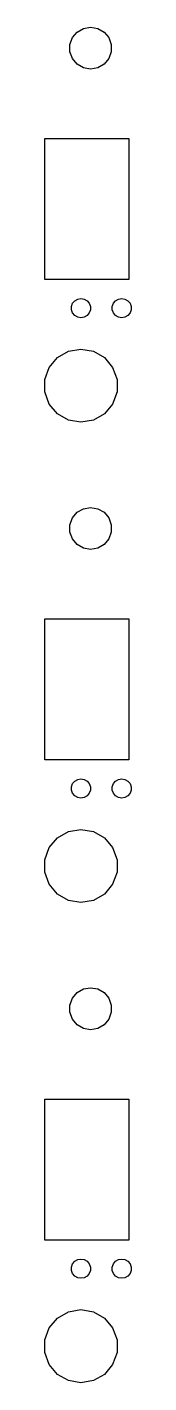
# Model space of a CAD drawing. Extents: x 6 to 20, y 6 to 231.
import ezdxf

# ---------------------------------------------------------------- set-up
doc = ezdxf.new("R2010")
doc.units = 0
doc.layers.get('0').update_dxf_attribs({"linetype": 'CONTINUOUS'})

msp = doc.modelspace()

# ---------------------------------------------------------------- linework, layer by layer
at = {"color": 7}
for points in [[(13.422436, 231.490262), (14.625464, 231.277354), (15.668811, 230.675843), (16.45481, 229.740498), (16.871838, 228.592249), (16.871838, 227.38767), (16.45481, 226.239421), (15.668811, 225.304592), (14.625464, 224.702562), (13.422436, 224.490173), (12.218892, 224.702562), (11.176062, 225.304592), (10.389547, 226.239421), (9.972518, 227.38767), (9.972518, 228.592249), (10.389547, 229.740498), (11.176062, 230.675843), (12.218892, 231.277354), (13.422436, 231.490262)], [(5.791378, 212.935321), (8.124756, 212.935321), (10.457924, 212.935321), (12.791187, 212.935321), (15.124475, 212.935321), (17.457893, 212.935321), (19.79104, 212.935321), (19.79104, 210.32422), (19.79104, 207.71297), (19.79104, 205.101768), (19.79104, 202.490423), (19.79104, 199.879576), (19.79104, 197.268493), (19.79104, 194.657241), (19.79104, 192.045978), (19.79104, 189.434948), (17.457662, 189.434948), (15.124494, 189.434948), (12.79123, 189.434948), (10.457943, 189.434948), (8.124525, 189.434948), (5.791378, 189.434948), (5.791378, 192.046049), (5.791378, 194.657299), (5.791378, 197.268501), (5.791378, 199.879846), (5.791378, 202.490693), (5.791378, 205.101776), (5.791378, 207.713028), (5.791378, 210.324291)], [(11.815816, 186.285271), (12.365653, 186.1876), (12.84211, 185.912682), (13.201261, 185.485319), (13.391947, 184.960285), (13.391947, 184.409931), (13.201261, 183.884899), (12.84211, 183.457536), (12.365653, 183.182616), (11.815816, 183.084948), (11.265979, 183.182616), (10.789522, 183.457536), (10.429854, 183.884899), (10.239685, 184.409931), (10.239685, 184.960285), (10.429854, 185.485319), (10.789522, 185.912682), (11.265979, 186.1876), (11.815816, 186.285271)], [(18.608683, 186.285271), (19.15852, 186.1876), (19.634977, 185.912682), (19.994128, 185.485319), (20.184814, 184.960285), (20.184814, 184.409931), (19.994128, 183.884899), (19.634977, 183.457536), (19.15852, 183.182616), (18.608683, 183.084948), (18.058846, 183.182616), (17.582389, 183.457536), (17.223238, 183.884899), (17.032552, 184.409931), (17.032552, 184.960285), (17.223238, 185.485319), (17.582389, 185.912682), (18.058846, 186.1876), (18.608683, 186.285271)], [(11.815816, 177.863562), (13.912329, 177.492524), (15.730306, 176.444009), (17.100765, 174.814136), (17.827852, 172.812706), (17.827852, 170.714126), (17.100765, 168.712699), (15.730306, 167.082823), (13.912329, 166.033793), (11.815816, 165.663273), (9.718787, 166.033793), (7.90081, 167.082823), (6.530351, 168.712699), (5.80378, 170.714126), (5.80378, 172.812706), (6.530351, 174.814136), (7.90081, 176.444009), (9.718787, 177.492524), (11.815816, 177.863562)], [(14.625464, 151.277589), (15.668811, 150.675556), (16.45481, 149.74073), (16.871838, 148.59248), (16.871838, 147.387901), (16.45481, 146.239652), (15.668811, 145.304308), (14.625464, 144.702796), (13.422436, 144.489888), (12.218892, 144.702796), (11.176062, 145.304308), (10.389547, 146.239652), (9.972518, 147.387901), (9.972518, 148.59248), (10.389547, 149.74073), (11.176062, 150.675556), (12.218892, 151.277589), (13.422436, 151.489978), (13.422436, 151.489978)], [(5.791378, 132.935037), (8.124756, 132.935037), (10.457924, 132.935037), (12.791187, 132.935037), (15.124475, 132.935037), (17.457893, 132.935037), (19.79104, 132.935037), (19.79104, 130.323991), (19.79104, 127.712799), (19.79104, 125.101656), (19.79104, 122.490369), (19.79104, 119.87958), (19.79104, 117.268552), (19.79104, 114.657356), (19.79104, 112.046151), (19.79104, 109.435179), (17.457662, 109.435179), (15.124494, 109.435179), (12.79123, 109.435179), (10.457943, 109.435179), (8.124525, 109.435179), (5.791378, 109.435179), (5.791378, 112.046225), (5.791378, 114.657416), (5.791378, 117.26856), (5.791378, 119.879847), (5.791378, 122.490636), (5.791378, 125.101664), (5.791378, 127.71286), (5.791378, 130.324065)], [(12.365653, 106.187834), (12.84211, 105.912397), (13.201261, 105.485035), (13.391947, 104.960517), (13.391947, 104.410165), (13.201261, 103.885131), (12.84211, 103.457768), (12.365653, 103.182331), (11.815816, 103.085179), (11.265979, 103.182331), (10.789522, 103.457768), (10.429854, 103.885131), (10.239685, 104.410165), (10.239685, 104.960517), (10.429854, 105.485035), (10.789522, 105.912397), (11.265979, 106.187834), (11.815816, 106.284984), (11.815816, 106.284984)], [(19.15852, 106.187834), (19.634977, 105.912397), (19.994128, 105.485035), (20.184814, 104.960517), (20.184814, 104.410165), (19.994128, 103.885131), (19.634977, 103.457768), (19.15852, 103.182331), (18.608683, 103.085179), (18.058846, 103.182331), (17.582389, 103.457768), (17.223238, 103.885131), (17.032552, 104.410165), (17.032552, 104.960517), (17.223238, 105.485035), (17.582389, 105.912397), (18.058846, 106.187834), (18.608683, 106.284984), (18.608683, 106.284984)], [(13.912329, 97.492755), (15.730306, 96.443725), (17.100765, 94.814368), (17.827852, 92.812937), (17.827852, 90.713842), (17.100765, 88.712414), (15.730306, 87.082539), (13.912329, 86.034024), (11.815816, 85.663504), (9.718787, 86.034024), (7.90081, 87.082539), (6.530351, 88.712414), (5.80378, 90.713842), (5.80378, 92.812937), (6.530351, 94.814368), (7.90081, 96.443725), (9.718787, 97.492755), (11.815816, 97.863278), (11.815816, 97.863278)], [(14.625464, 71.277301), (15.668811, 70.67579), (16.45481, 69.740445), (16.871838, 68.592196), (16.871838, 67.388135), (16.45481, 66.239368), (15.668811, 65.304542), (14.625464, 64.702509), (13.422436, 64.49012), (12.218892, 64.702509), (11.176062, 65.304542), (10.389547, 66.239368), (9.972518, 67.388135), (9.972518, 68.592196), (10.389547, 69.740445), (11.176062, 70.67579), (12.218892, 71.277301), (13.422436, 71.490209), (13.422436, 71.490209)], [(5.791378, 52.935271), (8.124756, 52.935271), (10.457924, 52.935271), (12.791187, 52.935271), (15.124475, 52.935271), (17.457893, 52.935271), (19.79104, 52.935271), (19.79104, 50.324167), (19.79104, 47.712917), (19.79104, 45.101715), (19.79104, 42.49037), (19.79104, 39.879523), (19.79104, 37.268437), (19.79104, 34.657185), (19.79104, 32.045933), (19.79104, 29.434892), (17.457662, 29.434892), (15.124494, 29.434892), (12.79123, 29.434892), (10.457943, 29.434892), (8.124525, 29.434892), (5.791378, 29.434892), (5.791378, 32.045985), (5.791378, 34.657246), (5.791378, 37.268448), (5.791378, 39.879793), (5.791378, 42.49064), (5.791378, 45.101726), (5.791378, 47.712978), (5.791378, 50.324241)], [(12.365653, 26.187528), (12.84211, 25.912626), (13.201261, 25.485245), (13.391947, 24.960232), (13.391947, 24.409872), (13.201261, 23.885362), (12.84211, 23.457478), (12.365653, 23.18255), (11.815816, 23.084892), (11.265979, 23.18255), (10.789522, 23.457478), (10.429854, 23.885362), (10.239685, 24.409872), (10.239685, 24.960232), (10.429854, 25.485245), (10.789522, 25.912626), (11.265979, 26.187528), (11.815816, 26.285213), (11.815816, 26.285213)], [(19.15852, 26.187528), (19.634977, 25.912626), (19.994128, 25.485245), (20.184814, 24.960232), (20.184814, 24.409872), (19.994128, 23.885362), (19.634977, 23.457478), (19.15852, 23.18255), (18.608683, 23.084892), (18.058846, 23.18255), (17.582389, 23.457478), (17.223238, 23.885362), (17.032552, 24.409872), (17.032552, 24.960232), (17.223238, 25.485245), (17.582389, 25.912626), (18.058846, 26.187528), (18.608683, 26.285213), (18.608683, 26.285213)], [(13.912329, 17.492976), (15.730306, 16.443956), (17.100765, 14.81407), (17.827852, 12.812629), (17.827852, 10.71406), (17.100765, 8.712646), (15.730306, 7.08276), (13.912329, 6.03374), (11.815816, 5.663217), (9.718787, 6.03374), (7.90081, 7.08276), (6.530351, 8.712646), (5.80378, 10.71406), (5.80378, 12.812629), (6.530351, 14.81407), (7.90081, 16.443956), (9.718787, 17.492976), (11.815816, 17.863499), (11.815816, 17.863499)]]:
    msp.add_lwpolyline(points, close=True, dxfattribs=at)

doc.saveas('drawing.dxf')
